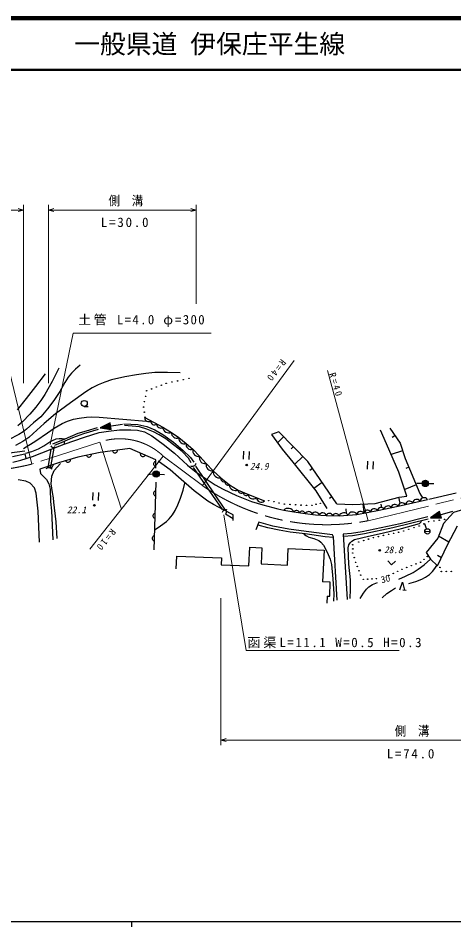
# Model space of a CAD drawing. Units: millimetres, scale not verified. Extents: x 40000 to 680000, y 20000 to 380000.
# Drawn here: x 205902 to 290283, y 204000 to 380000 of the extents above; entities that cross this region are included whole.
import ezdxf
from ezdxf.enums import TextEntityAlignment as Align

# ---------------------------------------------------------------- set-up
doc = ezdxf.new("R2010")
doc.units = ezdxf.units.MM
doc.header["$LTSCALE"] = 1000
doc.linetypes.add('CHAIN', pattern=[18.5, 12, -1.5, 3.5, -1.5])
for name, color, linetype, lineweight in [('M-BGD', 7, 'Continuous', 25), ('M-BMK', 2, 'CHAIN', 13), ('M-STR-HTXT', 7, 'Continuous', 13), ('M-TTL', 2, 'Continuous', 140), ('M-TTL-BAND', 7, 'Continuous', 25), ('M-TTL-LINE', 7, 'Continuous', 50)]:
    doc.layers.add(name, color=color, linetype=linetype, lineweight=lineweight)
doc.layers.add('M-TTL-TXT', color=7, linetype='Continuous')
doc.styles.add('ＭＳ ゴシック', font='')
doc.styles.get('ＭＳ ゴシック').set_extended_font_data('MS Gothic')

msp = doc.modelspace()

# ---------------------------------------------------------------- linework, layer by layer
at = {"layer": 'M-BGD'}
for p, q in [((213760, 312191), (212473, 309656)), ((216977, 312009), (216227, 311256)), ((217918, 312792), (216977, 312009)), ((211107, 311083), (209285, 308640)), ((215613, 310450), (214963, 309411)), ((216227, 311256), (215613, 310450)), ((224010, 309927), (222710, 309528)), ((226583, 310519), (224010, 309927)), ((228806, 310926), (226583, 310519)), ((230617, 311187), (228806, 310926)), ((232394, 311338), (230617, 311187)), ((234829, 311377), (232394, 311338)), ((237272, 311312), (234829, 311377)), ((209285, 308640), (207427, 306325)), ((212473, 309656), (211055, 307115)), ((214963, 309411), (213942, 307664)), ((220236, 308398), (218986, 307603)), ((221388, 309003), (220236, 308398)), ((222710, 309528), (221388, 309003)), ((207427, 306325), (205703, 304134)), ((211055, 307115), (210279, 305925)), ((213942, 307664), (212835, 305971)), ((218986, 307603), (216034, 305517)), ((209335, 304683), (208134, 303272)), ((210279, 305925), (209335, 304683)), ((212835, 305971), (211586, 304317)), ((216034, 305517), (213158, 303353)), ((218683, 304788), (219445, 304755)), ((208134, 303272), (206736, 301796)), ((210268, 302764), (208841, 301620)), ((211586, 304317), (210268, 302764)), ((213158, 303353), (210958, 301499)), ((217709, 302550), (219119, 302748)), ((219119, 302748), (220190, 302795)), ((220190, 302795), (221611, 302739)), ((221611, 302739), (230787, 301950)), ((206736, 301796), (205836, 301026)), ((208841, 301620), (207522, 300423)), ((210958, 301499), (208807, 299552)), ((212861, 300559), (214433, 301492)), ((214433, 301492), (215458, 301936)), ((215458, 301936), (216624, 302304)), ((216624, 302304), (217709, 302550)), ((223734, 301602), (221813, 300676)), ((226087, 301276), (221813, 300676)), ((223671, 301470), (222054, 300710)), ((223607, 301338), (222296, 300744)), ((223544, 301206), (222537, 300778)), ((223480, 301074), (222779, 300812)), ((223525, 300752), (223480, 301074)), ((223623, 300643), (223544, 301206)), ((223720, 300534), (223607, 301338)), ((223818, 300424), (223671, 301470)), ((223915, 300315), (223734, 301602)), ((226373, 301452), (229098, 301300)), ((228694, 300940), (226478, 301089)), ((229098, 301300), (230797, 300912)), ((230424, 302636), (233900, 300774)), ((206000, 299354), (204021, 298330)), ((206861, 299888), (206000, 299354)), ((207522, 300423), (206861, 299888)), ((208807, 299552), (207947, 298809)), ((209337, 298136), (211573, 299670)), ((211573, 299670), (212861, 300559)), ((214991, 298541), (217511, 299592)), ((218525, 299502), (216455, 298713)), ((217511, 299592), (219113, 300057)), ((221364, 300321), (218525, 299502)), ((218740, 298853), (221617, 299719)), ((219113, 300057), (221286, 300684)), ((221617, 299719), (223404, 299998)), ((221813, 300676), (223915, 300315)), ((222054, 300710), (223818, 300424)), ((222296, 300744), (223720, 300534)), ((222537, 300778), (223623, 300643)), ((222779, 300812), (223525, 300752)), ((223417, 300942), (223100, 300857)), ((223100, 300857), (223428, 300862)), ((223404, 299998), (225545, 300236)), ((223428, 300862), (223417, 300942)), ((225545, 300236), (227728, 300295)), ((227728, 300295), (228993, 300215)), ((229418, 300836), (228694, 300940)), ((228993, 300215), (230347, 299853)), ((230802, 300413), (229418, 300836)), ((230347, 299853), (231810, 299080)), ((230797, 300912), (232345, 300251)), ((232090, 299866), (230802, 300413)), ((233230, 299271), (232090, 299866)), ((232345, 300251), (233919, 299378)), ((234473, 298525), (233230, 299271)), ((233900, 300774), (235592, 299770)), ((233919, 299378), (235991, 297889)), ((235592, 299770), (237044, 298754)), ((256373, 299888), (254999, 299367)), ((254999, 299367), (257065, 296512)), ((261982, 294114), (256373, 299888)), ((276786, 298602), (276082, 300173)), ((277888, 300589), (279859, 297669)), ((206800, 297976), (205353, 297241)), ((207947, 298809), (206800, 297976)), ((206931, 296620), (209337, 298136)), ((210873, 297150), (212017, 297918)), ((212017, 297918), (212542, 298226)), ((212270, 296551), (214826, 297473)), ((212542, 298226), (213253, 298493)), ((212584, 297548), (214991, 298541)), ((214334, 297817), (212945, 297203)), ((213253, 298493), (213858, 298586)), ((213858, 298586), (214427, 298572)), ((216455, 298713), (214334, 297817)), ((214427, 298572), (214861, 298521)), ((214778, 298005), (214790, 297460)), ((214826, 297473), (218740, 298853)), ((231810, 299080), (234009, 297501)), ((234009, 297501), (236177, 295745)), ((236009, 297385), (234473, 298525)), ((235991, 297889), (237816, 296340)), ((237044, 298754), (238449, 297631)), ((238449, 297631), (239724, 296514)), ((257307, 298926), (256192, 297842)), ((279619, 292038), (276786, 298602)), ((278874, 299129), (278331, 298763)), ((279859, 297669), (280843, 294729)), ((202714, 295598), (207191, 296224)), ((207386, 295736), (208562, 296072)), ((208562, 296072), (209808, 296557)), ((208679, 295095), (212270, 296551)), ((209808, 296557), (210873, 297150)), ((212234, 296536), (211640, 292914)), ((212787, 296739), (212119, 292788)), ((221799, 295856), (217437, 294981)), ((227504, 296632), (221799, 295856)), ((224149, 296176), (224205, 296060)), ((224205, 296060), (224279, 295968)), ((224279, 295968), (224394, 295881)), ((224394, 295881), (224502, 295834)), ((224502, 295834), (224629, 295810)), ((224629, 295810), (224790, 295832)), ((224790, 295832), (224905, 295889)), ((224905, 295889), (224997, 295963)), ((224997, 295963), (225084, 296077)), ((225084, 296077), (225131, 296186)), ((225131, 296186), (225155, 296313)), ((232553, 294458), (227504, 296632)), ((229562, 295746), (229551, 295618)), ((237664, 296040), (236009, 297385)), ((236177, 295745), (238700, 293445)), ((238886, 294804), (237664, 296040)), ((237816, 296340), (239259, 294878)), ((239724, 296514), (241073, 295112)), ((249520, 296117), (249455, 294595)), ((250612, 294545), (250677, 296067)), ((257065, 296512), (259080, 293980)), ((259177, 297001), (258781, 296615)), ((280351, 296199), (278133, 295456)), ((204815, 295126), (207193, 295601)), ((204890, 293997), (206398, 294359)), ((206398, 294359), (208679, 295095)), ((207193, 295601), (207391, 294680)), ((217437, 294981), (213717, 293876)), ((215090, 294284), (215164, 294178)), ((215164, 294178), (215251, 294098)), ((215251, 294098), (215377, 294030)), ((215377, 294030), (215492, 294001)), ((215492, 294001), (215620, 293996)), ((215620, 293996), (215776, 294043)), ((215776, 294043), (215881, 294116)), ((215881, 294116), (215961, 294204)), ((215961, 294204), (216030, 294330)), ((216030, 294330), (216059, 294445)), ((216059, 294445), (216063, 294573)), ((219120, 295319), (219184, 295207)), ((219184, 295207), (219263, 295120)), ((219263, 295120), (219383, 295040)), ((219383, 295040), (219495, 295000)), ((219495, 295000), (219622, 294984)), ((219622, 294984), (219781, 295016)), ((219781, 295016), (219893, 295080)), ((219893, 295080), (219980, 295160)), ((219980, 295160), (220060, 295280)), ((220060, 295280), (220100, 295391)), ((220100, 295391), (220116, 295518)), ((229551, 295618), (229567, 295501)), ((229567, 295501), (229620, 295367)), ((229620, 295367), (229689, 295271)), ((229689, 295271), (229785, 295185)), ((229785, 295185), (229934, 295121)), ((229934, 295121), (230062, 295110)), ((230062, 295110), (230180, 295126)), ((230180, 295126), (230313, 295179)), ((230313, 295179), (230409, 295248)), ((230409, 295248), (230495, 295344)), ((232232, 293964), (232172, 293862)), ((232333, 294066), (232232, 293964)), ((232434, 294128), (232333, 294066)), ((232555, 294170), (232434, 294128)), ((232566, 292866), (232553, 294458)), ((235325, 292503), (233031, 294193)), ((239392, 293891), (238886, 294804)), ((239259, 294878), (239921, 293974)), ((241073, 295112), (242294, 293738)), ((259080, 293980), (263542, 288448)), ((261047, 295076), (259518, 293591)), ((267619, 285957), (261982, 294114)), ((273569, 294188), (273504, 292666)), ((274661, 292616), (274726, 294138)), ((280843, 294729), (283697, 287918)), ((213717, 293876), (210066, 292622)), ((210066, 292622), (210202, 291822)), ((211704, 293184), (211782, 293082)), ((211782, 293082), (211873, 293006)), ((211873, 293006), (212002, 292943)), ((212002, 292943), (212118, 292918)), ((212118, 292918), (212246, 292919)), ((212246, 292919), (212400, 292972)), ((212400, 292972), (212502, 293050)), ((212424, 291319), (212879, 292402)), ((212502, 293050), (212578, 293141)), ((212578, 293141), (212641, 293270)), ((212641, 293270), (212666, 293386)), ((212666, 293386), (212665, 293514)), ((212879, 292402), (214078, 293738)), ((232172, 293862), (232132, 293739)), ((232132, 293739), (232134, 293577)), ((232134, 293577), (232175, 293455)), ((232175, 293455), (232237, 293354)), ((232237, 293354), (232339, 293254)), ((232339, 293254), (232441, 293194)), ((232441, 293194), (232564, 293154)), ((236938, 291088), (235325, 292503)), ((238700, 293445), (240378, 292037)), ((239795, 292987), (245402, 284832)), ((240255, 293236), (245885, 284916)), ((242294, 293738), (243685, 292312)), ((243685, 292312), (245170, 290986)), ((262922, 292754), (262386, 292384)), ((281557, 293026), (280956, 292774)), ((207385, 290352), (205879, 290606)), ((210202, 291822), (211375, 290630)), ((211375, 290630), (211871, 289833)), ((212278, 289816), (212424, 291319)), ((232013, 291656), (231002, 291564)), ((233229, 291680), (234243, 291628)), ((239968, 288469), (236938, 291088)), ((240378, 292037), (241727, 291148)), ((241727, 291148), (244031, 289638)), ((245170, 290986), (246805, 289595)), ((281209, 287408), (279619, 292038)), ((208220, 289905), (207385, 290352)), ((209037, 289048), (208220, 289905)), ((209402, 287989), (209037, 289048)), ((211871, 289833), (212070, 288764)), ((212070, 288764), (212173, 286393)), ((212574, 288130), (212278, 289816)), ((232217, 277049), (232639, 290138)), ((237830, 288567), (238197, 289929)), ((244031, 289638), (245620, 288764)), ((245620, 288764), (248157, 287572)), ((246805, 289595), (248490, 288608)), ((264800, 290035), (263177, 288914)), ((282983, 289621), (280768, 288692)), ((284153, 289884), (283138, 289884)), ((285372, 289881), (286388, 289875)), ((209760, 284528), (209402, 287989)), ((212734, 287103), (212574, 288130)), ((212779, 286244), (212734, 287103)), ((220360, 288150), (220295, 286628)), ((221451, 286578), (221516, 288100)), ((232145, 288051), (232140, 287889)), ((232140, 287889), (232176, 287766)), ((232190, 288172), (232145, 288051)), ((232176, 287766), (232234, 287662)), ((232254, 288271), (232190, 288172)), ((232234, 287662), (232332, 287557)), ((232359, 288369), (232254, 288271)), ((232332, 287557), (232432, 287493)), ((232462, 288427), (232359, 288369)), ((232432, 287493), (232552, 287449)), ((232585, 288464), (232462, 288427)), ((236827, 285708), (237348, 287035)), ((237348, 287035), (237830, 288567)), ((242658, 286477), (239968, 288469)), ((248157, 287572), (251071, 286407)), ((248490, 288608), (250484, 287710)), ((250484, 287710), (253583, 286493)), ((263542, 288448), (265712, 285009)), ((266679, 287316), (266173, 286966)), ((275044, 285976), (279690, 287226)), ((279878, 286045), (279644, 287195)), ((279690, 287226), (281209, 287408)), ((283697, 287918), (284218, 287125)), ((285426, 286864), (290710, 288075)), ((212173, 286393), (212341, 284590)), ((213230, 282471), (212779, 286244)), ((236311, 284651), (236827, 285708)), ((243729, 285779), (242658, 286477)), ((245644, 284758), (243729, 285779)), ((251071, 286407), (253276, 285716)), ((253276, 285716), (256185, 284950)), ((267619, 285957), (270752, 285820)), ((270752, 285820), (275044, 285976)), ((272906, 284332), (272736, 285892)), ((275497, 284633), (279471, 285481)), ((276362, 285218), (276231, 285862)), ((279471, 285481), (285157, 286787)), ((293444, 285199), (290211, 284235)), ((210001, 278529), (209760, 284528)), ((212341, 284590), (212589, 278948)), ((232004, 283688), (231999, 283526)), ((231999, 283526), (232036, 283403)), ((232049, 283809), (232004, 283688)), ((232036, 283403), (232093, 283299)), ((232113, 283908), (232049, 283809)), ((232218, 284006), (232113, 283908)), ((232321, 284064), (232218, 284006)), ((232444, 284101), (232321, 284064)), ((235141, 282995), (235775, 283781)), ((235775, 283781), (236311, 284651)), ((247561, 283779), (245644, 284758)), ((246290, 284428), (246075, 284024)), ((246075, 284024), (247531, 283075)), ((247514, 282679), (247561, 283779)), ((256185, 284950), (257329, 284724)), ((257329, 284724), (259304, 284352)), ((259304, 284352), (261480, 284038)), ((261480, 284038), (263462, 283821)), ((263462, 283821), (265578, 283664)), ((265578, 283664), (268076, 283623)), ((268076, 283623), (271506, 283897)), ((269502, 284046), (269405, 284939)), ((271506, 283897), (275497, 284633)), ((285247, 283423), (279868, 282077)), ((290044, 284473), (285750, 283221)), ((287518, 284414), (285750, 283221)), ((287474, 284274), (285984, 283289)), ((287431, 284134), (286218, 283358)), ((287387, 283995), (286452, 283426)), ((286452, 283426), (287546, 283449)), ((287343, 283855), (286686, 283494)), ((286686, 283494), (287434, 283543)), ((287299, 283715), (286998, 283585)), ((286998, 283585), (287322, 283637)), ((287322, 283637), (287299, 283715)), ((287434, 283543), (287343, 283855)), ((287546, 283449), (287387, 283995)), ((287658, 283354), (287431, 284134)), ((287770, 283260), (287474, 284274)), ((287882, 283166), (287518, 284414)), ((290211, 284235), (288311, 282142)), ((213457, 279197), (213230, 282471)), ((232093, 283299), (232192, 283194)), ((232192, 283194), (232291, 283130)), ((232291, 283130), (232412, 283086)), ((232421, 280984), (233468, 281641)), ((233468, 281641), (234609, 282488)), ((234609, 282488), (235141, 282995)), ((252524, 282360), (251946, 280890)), ((254264, 281257), (252354, 281828)), ((255209, 281584), (252524, 282360)), ((279868, 282077), (276217, 281252)), ((285329, 282929), (278490, 281258)), ((280137, 281162), (283643, 282145)), ((283643, 282145), (284011, 282540)), ((284983, 281085), (284651, 282045)), ((285750, 283221), (287882, 283166)), ((285984, 283289), (287770, 283260)), ((286218, 283358), (287658, 283354)), ((288311, 282142), (287208, 279310)), ((289052, 278018), (290981, 281674)), ((256450, 280820), (254264, 281257)), ((258344, 281009), (255209, 281584)), ((258615, 280458), (256450, 280820)), ((260683, 280713), (258344, 281009)), ((261515, 280114), (258615, 280458)), ((263678, 280291), (260683, 280713)), ((261249, 280077), (261732, 279702)), ((265336, 279559), (261515, 280114)), ((266809, 279913), (263678, 280291)), ((266994, 279554), (266809, 279913)), ((270488, 280154), (268857, 280068)), ((268857, 280068), (269655, 267416)), ((272542, 280479), (270488, 280154)), ((272965, 280100), (270651, 279734)), ((276217, 281252), (272542, 280479)), ((278490, 281258), (272965, 280100)), ((273768, 279682), (276424, 280237)), ((276424, 280237), (280137, 281162)), ((284642, 280627), (285656, 280583)), ((231863, 279325), (231858, 279163)), ((231858, 279163), (231895, 279040)), ((231908, 279446), (231863, 279325)), ((231895, 279040), (231952, 278936)), ((231972, 279545), (231908, 279446)), ((231952, 278936), (232051, 278831)), ((232077, 279643), (231972, 279545)), ((232051, 278831), (232150, 278767)), ((232180, 279701), (232077, 279643)), ((232150, 278767), (232271, 278723)), ((232303, 279738), (232180, 279701)), ((261732, 279702), (262209, 279474)), ((262209, 279474), (263198, 279210)), ((263198, 279210), (264133, 278809)), ((264133, 278809), (264501, 278525)), ((264501, 278525), (265033, 277900)), ((266970, 279391), (265336, 279559)), ((267678, 267268), (266994, 279554)), ((270651, 279734), (268886, 279613)), ((269968, 277977), (270199, 278401)), ((270199, 278401), (270507, 278720)), ((270507, 278720), (271037, 278996)), ((271037, 278996), (273768, 279682)), ((287208, 279310), (284929, 276527)), ((289303, 278494), (287337, 279643)), ((250606, 273911), (250760, 277513)), ((250760, 277513), (253117, 277412)), ((253117, 277412), (252983, 274282)), ((258066, 274065), (258202, 277262)), ((258202, 277262), (265137, 276966)), ((265137, 276966), (264875, 270840)), ((265033, 277900), (265513, 277103)), ((265513, 277103), (265960, 276139)), ((269798, 277388), (269968, 277977)), ((269966, 274265), (269798, 277388)), ((284929, 276527), (285781, 275201)), ((287141, 273898), (289052, 278018)), ((236518, 273311), (236625, 275824)), ((236625, 275824), (245277, 275454)), ((245277, 275454), (245220, 274141)), ((265960, 276139), (266313, 275187)), ((266313, 275187), (266569, 274188)), ((277472, 274904), (278201, 274141)), ((278201, 274141), (278994, 274839)), ((284527, 274138), (285781, 275201)), ((285781, 275201), (287141, 273898)), ((287877, 275486), (287116, 275931)), ((245220, 274141), (250606, 273911)), ((252983, 274282), (258066, 274065)), ((266569, 274188), (266853, 271377)), ((270246, 271225), (269966, 274265)), ((282377, 272616), (283398, 273273)), ((283398, 273273), (284527, 274138)), ((286149, 272793), (286616, 273399)), ((286616, 273399), (287003, 274018)), ((266853, 271377), (267028, 268486)), ((270282, 269420), (270246, 271225)), ((279618, 271346), (280939, 271897)), ((280939, 271897), (282377, 272616)), ((282926, 270897), (284074, 271340)), ((284074, 271340), (284797, 271717)), ((284797, 271717), (285554, 272238)), ((285554, 272238), (286149, 272793)), ((266356, 270776), (264875, 270840)), ((266240, 268050), (266356, 270776)), ((270197, 267590), (270282, 269420)), ((272760, 268597), (273401, 269424)), ((273401, 269424), (273838, 269859)), ((273838, 269859), (274502, 270333)), ((274502, 270333), (275513, 270711)), ((278209, 269160), (279012, 269637)), ((279812, 269276), (280333, 270778)), ((280333, 270778), (280725, 269237)), ((281561, 270499), (282926, 270897)), ((265735, 268071), (265675, 266677)), ((265735, 268071), (266240, 268050)), ((267028, 268486), (266971, 267082)), ((272111, 267565), (272760, 268597)), ((276418, 267738), (277338, 268541)), ((277338, 268541), (278209, 269160)), ((280420, 269250), (281029, 269223))]:
    msp.add_line(p, q, dxfattribs=at)
for centre, radius in [((236778, 309741), 50.8), ((237868, 309985), 50.8), ((238983, 310235), 50.8), ((231738, 308194), 50.8), ((232671, 308559), 50.8), ((233634, 308905), 50.8), ((234567, 309271), 50.8), ((235682, 309521), 50.8), ((230576, 306762), 50.8), ((230781, 307823), 50.8), ((218708, 305376), 579), ((230186, 304671), 50.8), ((230366, 305726), 50.8), ((230329, 303688), 50.8), ((230471, 302705), 50.8), ((232624, 291712), 609), ((232624, 291712), 536), ((232624, 291712), 463), ((250167, 293435), 152), ((250167, 293435), 91.4), ((250167, 293435), 30.5), ((232624, 291712), 390), ((232624, 291712), 317), ((232624, 291712), 244), ((232624, 291712), 171), ((232624, 291712), 97.5), ((232624, 291712), 24.4), ((284769, 289875), 609), ((284769, 289875), 536), ((284769, 289875), 463), ((284769, 289875), 390), ((284769, 289875), 317), ((284769, 289875), 244), ((284769, 289875), 171), ((284769, 289875), 97.5), ((284769, 289875), 24.4), ((220667, 285621), 152), ((220667, 285621), 91.4), ((220667, 285621), 30.5), ((254417, 286555), 50.8), ((255428, 286339), 50.8), ((256445, 286099), 50.8), ((257456, 285883), 50.8), ((258538, 285814), 50.8), ((259621, 285744), 50.8), ((260703, 285675), 50.8), ((261750, 285649), 50.8), ((262791, 285649), 50.8), ((263603, 285857), 50.8), ((264421, 286040), 50.8), ((283571, 281643), 50.8), ((284492, 282058), 50.8), ((285389, 282468), 50.8), ((286428, 282596), 50.8), ((287460, 282750), 50.8), ((288493, 282903), 50.8), ((276645, 279804), 50.8), ((277636, 280026), 50.8), ((278608, 280218), 50.8), ((279574, 280435), 50.8), ((280565, 280657), 50.8), ((281559, 280984), 50.8), ((282577, 281316), 50.8), ((285159, 280594), 508), ((271877, 278552), 50.8), ((272832, 278819), 50.8), ((273757, 279104), 50.8), ((274712, 279370), 50.8), ((275679, 279587), 50.8), ((270699, 278002), 50.8), ((270716, 276418), 50.8), ((270723, 277201), 50.8), ((275940, 276913), 152), ((275940, 276913), 91.4), ((275940, 276913), 30.5), ((270996, 275518), 50.8), ((271251, 274613), 50.8), ((283843, 274626), 50.8), ((284498, 275189), 50.8), ((285157, 275728), 50.8), ((271589, 273804), 50.8), ((271907, 272964), 50.8), ((279401, 272849), 50.8), ((280224, 273242), 50.8), ((281157, 273607), 50.8), ((282065, 273967), 50.8), ((282954, 274297), 50.8), ((287582, 273617), 50.8), ((287865, 272822), 50.8), ((288826, 272829), 50.8), ((289787, 272837), 50.8), ((272250, 272130), 50.8), ((272748, 271305), 50.8), ((273599, 271340), 50.8), ((274444, 271399), 50.8), ((275295, 271434), 50.8), ((277701, 272078), 50.8), ((278554, 272451), 50.8)]:
    msp.add_circle(centre, radius, dxfattribs=at)
for centre, radius, start, end in [((231127, 302566), 712, 174.45221, 309.21246), ((232282, 301940), 712, 174.45221, 309.21246), ((233462, 301320), 712, 174.45221, 309.21246), ((235096, 300880), 1207, 184.68402, 293.90546), ((236613, 299685), 1027, 175.4057, 294.65009), ((238078, 298608), 1050, 172.45062, 290.29572), ((239385, 297418), 961, 166.91296, 290.64429), ((212654, 297330), 477, 201.53375, 326.63538), ((240892, 296273), 1186, 168.77838, 279.03363), ((242106, 294801), 1086, 163.7558, 279.44012), ((211805, 291831), 1046, 50.99335, 122.91864), ((239646, 293937), 732, 239.38849, 350.86627), ((243511, 293529), 1231, 170.28668, 278.34369), ((244907, 292177), 1230, 174.17065, 282.27612), ((245736, 290801), 581, 162.21844, 296.9787), ((246538, 290123), 581, 162.21844, 296.9787), ((247988, 289693), 1193, 184.70441, 294.60663), ((249095, 288588), 592, 178.37128, 313.13153), ((250081, 288133), 592, 178.37128, 313.13153), ((251404, 287805), 936, 185.7793, 311.35101), ((252972, 287194), 936, 185.7793, 311.35101), ((284523, 286333), 790, 35.54883, 170.30905), ((276217, 284496), 734, 34.66241, 169.4227), ((277530, 284791), 734, 34.66241, 169.4227), ((278874, 285066), 734, 34.66241, 169.4227), ((280242, 285347), 790, 35.54883, 170.30905), ((281679, 285669), 790, 35.54883, 170.30905), ((283086, 286010), 790, 35.54883, 170.30905), ((246090, 284115), 662, 63.55072, 170.44574), ((258181, 283808), 1248, 25.70874, 132.95847), ((259820, 284045), 596, 14.40479, 149.16504), ((260894, 283896), 596, 14.40479, 149.16504), ((262139, 283681), 743, 17.40247, 152.16272), ((263492, 283568), 743, 17.40247, 152.16272), ((264875, 283436), 743, 17.40247, 152.16272), ((266211, 283397), 676, 21.69342, 156.4537), ((267442, 283361), 676, 21.69342, 156.4537), ((268984, 283212), 983, 33.45404, 155.66904), ((270694, 283361), 983, 33.45404, 155.66904), ((272225, 283731), 733, 33.07373, 167.83398), ((273549, 283976), 733, 33.07373, 167.83398), ((274874, 284221), 733, 33.07373, 167.83398)]:
    msp.add_arc(centre, radius, start, end, dxfattribs=at)
at = {"layer": 'M-BMK'}
for p, q in [((221711, 297897), (208554, 293631)), ((234010, 295173), (241594, 289453)), ((273693, 282664), (293565, 287502))]:
    msp.add_line(p, q, dxfattribs=at)
for centre, radius, start, end in [((225587, 286309), 12225, 46.50104, 108.5246), ((196955, 339713), 47521, 272.2005, 284.14093), ((265658, 323920), 42033, 235.08649, 281.03033)]:
    msp.add_arc(centre, radius, start, end, dxfattribs=at)
at = {"layer": 'M-STR-HTXT'}
for p, q in [((206912, 343825), (206912, 309282)), ((211788, 309282), (211788, 343825)), ((240368, 343825), (240368, 324639)), ((177967, 342825), (206912, 342825)), ((211788, 342825), (240368, 342825)), ((208554, 293631), (201327, 323408)), ((212109, 297412), (216532, 318967)), ((216532, 318967), (243292, 318967)), ((241594, 289453), (259350, 313682)), ((273693, 282664), (265799, 311742)), ((221711, 297897), (225919, 284915)), ((234010, 295173), (219777, 277128)), ((250031, 257499), (245755, 283807)), ((245179, 267675), (245179, 239177)), ((250031, 257499), (279688, 257499)), ((245179, 240177), (321434, 240177))]:
    msp.add_line(p, q, dxfattribs=at)
for points in [[(205912, 343113), (206912, 342825), (205912, 342540)], [(212788, 342538), (211788, 342825), (212788, 343110)], [(239368, 343113), (240368, 342825), (239368, 342540)], [(246179, 239889), (245179, 240177), (246179, 240462)]]:
    msp.add_lwpolyline(points, dxfattribs=at)
at = {"layer": 'M-TTL'}
msp.add_line((680000, 380000), (40000, 380000), dxfattribs=at)
at = {"layer": 'M-TTL-BAND'}
for p, q in [((40000, 205000), (579000, 205000)), ((227848, 205000), (227848, 204000))]:
    msp.add_line(p, q, dxfattribs=at)
at = {"layer": 'M-TTL-LINE'}
msp.add_line((40000, 370000), (680000, 370000), dxfattribs=at)

# ---------------------------------------------------------------- texts
at = {"layer": 'M-BGD', "style": 'ＭＳ ゴシック', "oblique": 15}
for s, p in [('24.9', (250788, 292152)), ('28.8', (276765, 275983))]:
    msp.add_text(s, height=1320, dxfattribs=at).set_placement(p, align=Align.BOTTOM_LEFT)
at = {"layer": 'M-BGD', "style": 'ＭＳ ゴシック', "oblique": 15, "width": 1.05}
msp.add_text('22.1', height=1320, dxfattribs=at).set_placement((215319, 283720), align=Align.BOTTOM_LEFT)
at = {"layer": 'M-BGD', "style": 'ＭＳ ゴシック'}
msp.add_text('30', height=1320, rotation=13.6, dxfattribs=at).set_placement((276417, 270158), align=Align.BOTTOM_LEFT)
at = {"layer": 'M-STR-HTXT', "style": 'ＭＳ ゴシック', "width": 0.9}
for p in [(223385, 343179), (278822, 240484)]:
    msp.add_text('側\u3000溝', height=1833, dxfattribs=at).set_placement(p, align=Align.BOTTOM_LEFT)
at = {"layer": 'M-STR-HTXT', "char_height": 1833, "attachment_point": 7, "style": 'ＭＳ ゴシック'}
for s, insert in [('\\T1.28;L=30.0', (221922, 339522)), ('\\T1.2;土管\\~L=4.0\\~φ=300', (217534, 320192)), ('\\T1.24;函渠L=11.1\\~W=0.5\\~H=0.3', (250297, 257968)), ('\\T1.28;L=74.0', (277283, 236585))]:
    msp.add_mtext(s, dxfattribs=dict(at, insert=insert))
at = {"layer": 'M-STR-HTXT', "char_height": 1320, "attachment_point": 7, "style": 'ＭＳ ゴシック'}
for s, insert, rotation in [('\\T1.39;R=40', (256835, 314095), 232.1), ('\\T1.39;R=40', (266072, 311104), 287.2), ('\\T1.39;R=10', (223900, 281269), 231.2)]:
    msp.add_mtext(s, dxfattribs=dict(at, insert=insert, rotation=rotation))
at = {"layer": 'M-TTL-TXT', "style": 'ＭＳ ゴシック'}
msp.add_text('一般県道 伊保庄平生線', height=3666, dxfattribs=at).set_placement((216734, 375000), align=Align.MIDDLE_LEFT)

doc.saveas('drawing.dxf')
